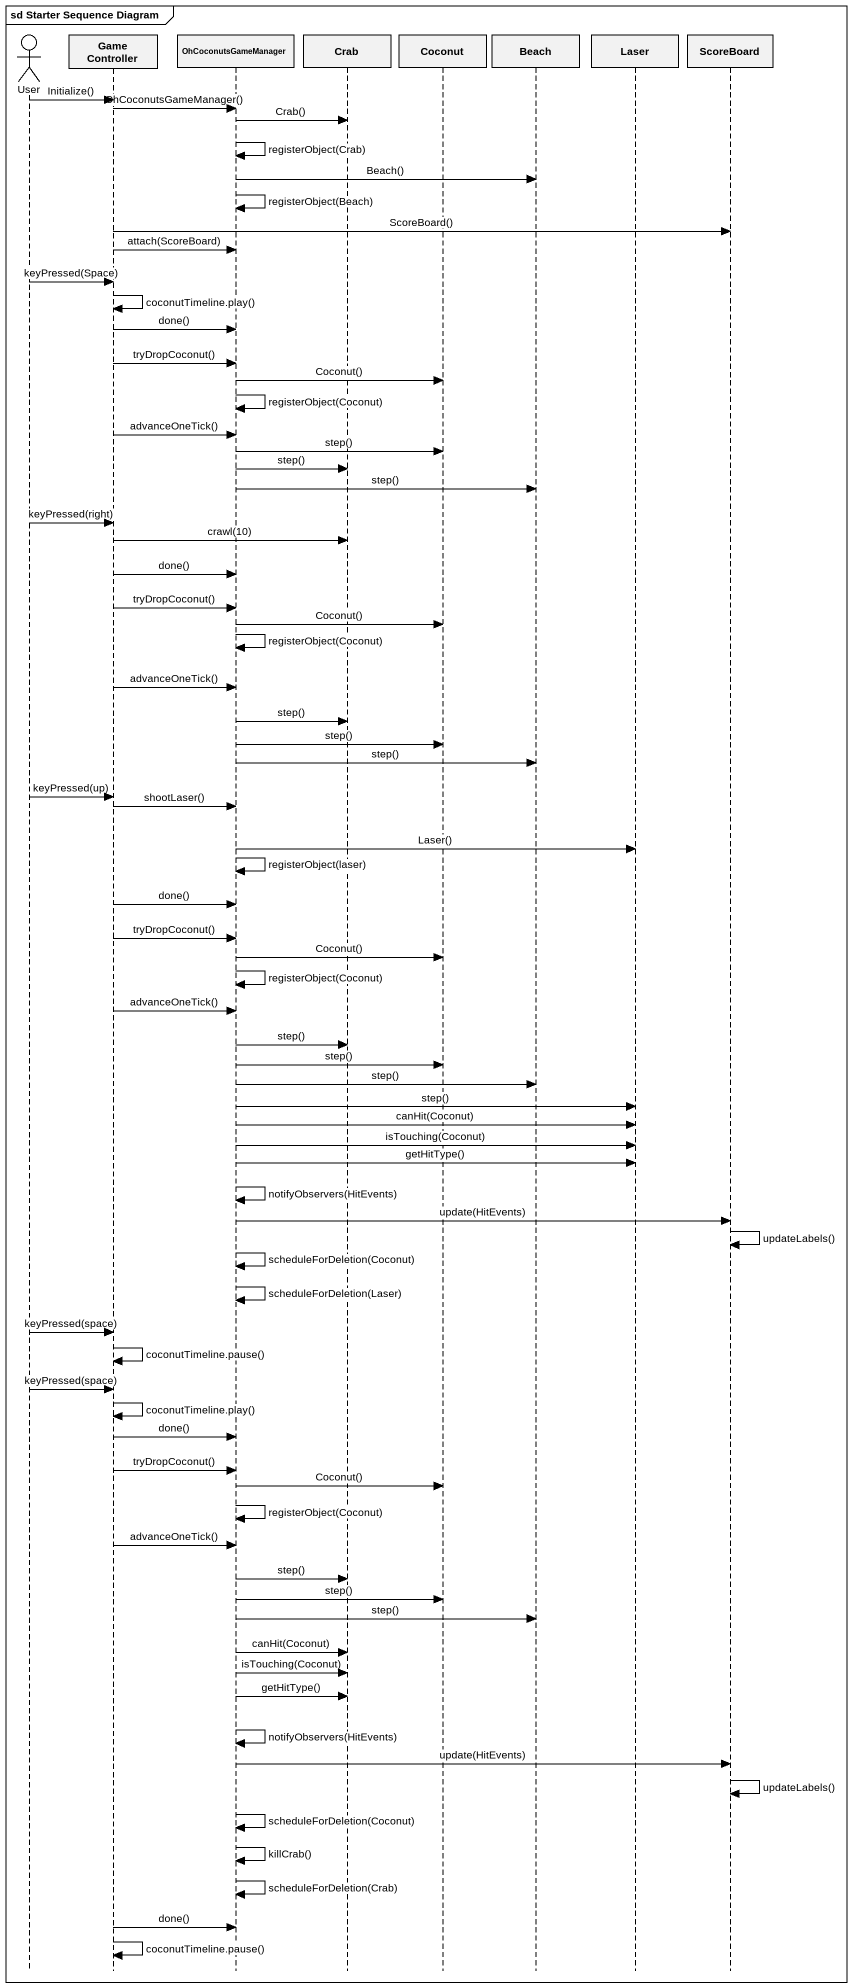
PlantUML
@startuml
mainframe sd Starter Sequence Diagram
hide footbox
actor User
participant "Game Controller" as Game_Controller
participant OhCoconutsGameManager
participant Crab
participant Coconut
participant Beach
participant Laser
participant ScoreBoard

User -> Game_Controller : Initialize()
Game_Controller -> OhCoconutsGameManager : OhCoconutsGameManager()
OhCoconutsGameManager -> Crab : Crab()
OhCoconutsGameManager -> OhCoconutsGameManager : registerObject(Crab)
OhCoconutsGameManager -> Beach : Beach()
OhCoconutsGameManager -> OhCoconutsGameManager : registerObject(Beach)
Game_Controller -> ScoreBoard : ScoreBoard()
Game_Controller -> OhCoconutsGameManager : attach(ScoreBoard)
User -> Game_Controller : keyPressed(Space)
Game_Controller -> Game_Controller : coconutTimeline.play()
Game_Controller -> OhCoconutsGameManager : done()
Game_Controller -> OhCoconutsGameManager : tryDropCoconut()
OhCoconutsGameManager -> Coconut : Coconut()
OhCoconutsGameManager -> OhCoconutsGameManager : registerObject(Coconut)
Game_Controller -> OhCoconutsGameManager : advanceOneTick()
OhCoconutsGameManager -> Coconut : step()
OhCoconutsGameManager -> Crab : step()
OhCoconutsGameManager -> Beach : step()
User -> Game_Controller : keyPressed(right)
Game_Controller -> Crab : crawl(10)
Game_Controller -> OhCoconutsGameManager : done()
Game_Controller -> OhCoconutsGameManager : tryDropCoconut()
OhCoconutsGameManager -> Coconut : Coconut()
OhCoconutsGameManager -> OhCoconutsGameManager : registerObject(Coconut)
Game_Controller -> OhCoconutsGameManager : advanceOneTick()
OhCoconutsGameManager -> Crab : step()
OhCoconutsGameManager -> Coconut : step()
OhCoconutsGameManager -> Beach : step()
User -> Game_Controller : keyPressed(up)
Game_Controller -> OhCoconutsGameManager : shootLaser()
OhCoconutsGameManager -> Laser : Laser()
OhCoconutsGameManager -> OhCoconutsGameManager : registerObject(laser)
Game_Controller -> OhCoconutsGameManager : done()
Game_Controller -> OhCoconutsGameManager : tryDropCoconut()
OhCoconutsGameManager -> Coconut : Coconut()
OhCoconutsGameManager -> OhCoconutsGameManager : registerObject(Coconut)
Game_Controller -> OhCoconutsGameManager : advanceOneTick()
OhCoconutsGameManager -> Crab : step()
OhCoconutsGameManager -> Coconut : step()
OhCoconutsGameManager -> Beach : step()
OhCoconutsGameManager -> Laser : step()
OhCoconutsGameManager -> Laser : canHit(Coconut)
OhCoconutsGameManager -> Laser : isTouching(Coconut)
OhCoconutsGameManager -> Laser : getHitType()
OhCoconutsGameManager -> OhCoconutsGameManager : notifyObservers(HitEvents)
OhCoconutsGameManager -> ScoreBoard : update(HitEvents)
ScoreBoard -> ScoreBoard : updateLabels()
OhCoconutsGameManager -> OhCoconutsGameManager : scheduleForDeletion(Coconut)
OhCoconutsGameManager -> OhCoconutsGameManager : scheduleForDeletion(Laser)
User -> Game_Controller : keyPressed(space)
Game_Controller -> Game_Controller : coconutTimeline.pause()
User -> Game_Controller : keyPressed(space)
Game_Controller -> Game_Controller : coconutTimeline.play()
Game_Controller -> OhCoconutsGameManager : done()
Game_Controller -> OhCoconutsGameManager : tryDropCoconut()
OhCoconutsGameManager -> Coconut : Coconut()
OhCoconutsGameManager -> OhCoconutsGameManager : registerObject(Coconut)
Game_Controller -> OhCoconutsGameManager : advanceOneTick()
OhCoconutsGameManager -> Crab : step()
OhCoconutsGameManager -> Coconut : step()
OhCoconutsGameManager -> Beach : step()
OhCoconutsGameManager -> Crab : canHit(Coconut)
OhCoconutsGameManager -> Crab : isTouching(Coconut)
OhCoconutsGameManager -> Crab : getHitType()
OhCoconutsGameManager -> OhCoconutsGameManager : notifyObservers(HitEvents)
OhCoconutsGameManager -> ScoreBoard : update(HitEvents)
ScoreBoard -> ScoreBoard : updateLabels()
OhCoconutsGameManager -> OhCoconutsGameManager : scheduleForDeletion(Coconut)
OhCoconutsGameManager -> OhCoconutsGameManager : killCrab()
OhCoconutsGameManager -> OhCoconutsGameManager : scheduleForDeletion(Crab)
Game_Controller -> OhCoconutsGameManager : done()
Game_Controller -> Game_Controller : coconutTimeline.pause()
@enduml
